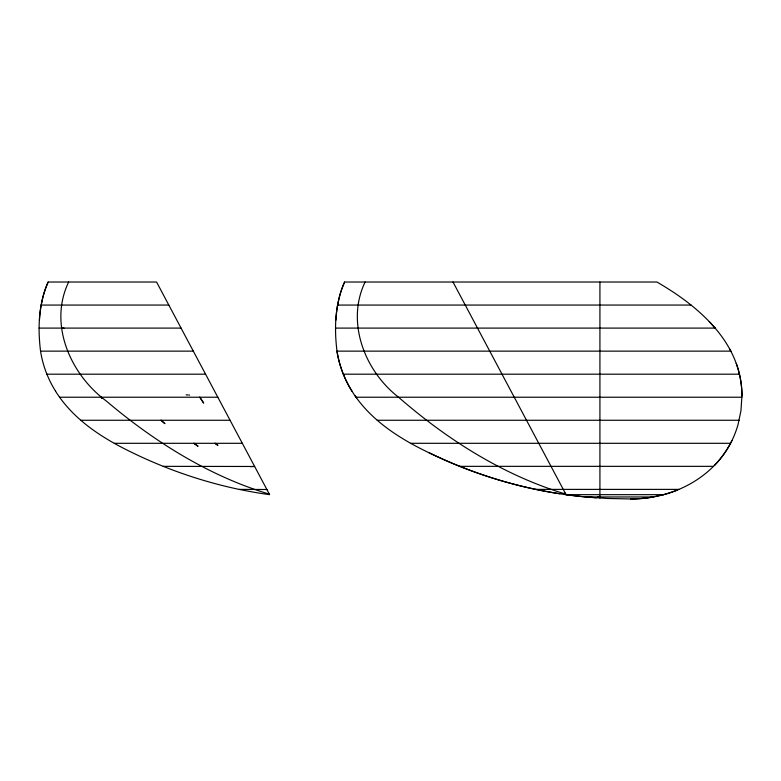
<?xml version="1.0" encoding="UTF-8"?>
<svg xmlns="http://www.w3.org/2000/svg" width="781" height="781" viewBox="0 0 781 781"><rect width="100%" height="100%" fill="white"/><g stroke="black" fill="none" stroke-linecap="round" stroke-linejoin="round"><path stroke-width="1.17" d="M715.045 464.754C704.452 475.844 691.331 484.405 677.127 490.126A119.825 119.825 0 0 1 664.436 494.422L651.198 497.331A127.313 127.313 0 0 1 630.638 498.981L607.423 498.454L585.525 496.921A449.915 449.915 0 0 1 569.847 495.174L559.713 493.748A441.626 441.626 0 0 1 540.12 490.302L535.346 489.326A459.941 459.941 0 0 1 460.487 466.618L456.377 465.007A451.32 451.32 0 0 1 428.662 452.609C399.032 438.366 369.774 419.7 352.016 391.232A108.383 108.383 0 0 1 343.484 374.558L342.517 372.088A107.866 107.866 0 0 1 337.031 351.44C334.112 328.303 334.893 303.565 344.704 282.019L656.919 282.019C675.877 293.012 694.026 305.761 709.265 321.616A155.585 155.585 0 0 1 715.123 328.098C724.046 338.563 731.494 350.386 736.2 363.341A96.024 96.024 0 0 1 739.197 373.172L739.773 375.661A95.428 95.428 0 0 1 741.94 396.026L740.925 410.874L738.006 424.737A96.17 96.17 0 0 1 714.966 464.9M55.578 391.232C73.336 419.7 102.594 438.375 132.233 452.609A451.32 451.32 0 0 0 159.939 465.007L164.03 466.657A459.941 459.941 0 0 0 238.908 489.355L243.682 490.302A441.626 441.626 0 0 0 263.275 493.748L269.63 494.666L156.561 282.019L48.285 282.019C38.435 303.555 37.693 328.303 40.583 351.44A107.866 107.866 0 0 0 46.069 372.088L47.055 374.558A108.383 108.383 0 0 0 55.588 391.232M68.66 282.019C48.188 324.398 70.573 374.734 106.372 401.063C154.082 441.558 209.63 476.342 269.24 494.1M365.098 282.019C345.719 322.25 364.795 371.102 398.554 397.226C447.288 439.703 503.638 475.414 565.786 494.129M730.411 443.559L731.924 440.591M266.614 489.511L239.24 489.384M565.307 493.231L563.54 493.553L565.59 493.758M250.545 466.638L254.196 466.501M41.188 305.068L168.813 305.059M337.626 305.068L691.048 305.059M62.802 328.098L64.071 328.098M39.109 328.098L181.065 328.098M335.547 328.098L715.123 328.098M40.553 351.138L193.317 351.138M336.992 351.138L730.831 351.138M46.909 374.187L205.569 374.187M343.347 374.187L739.431 374.187M59.581 397.226L217.821 397.226M356.019 397.226L741.93 397.226M80.794 420.266L230.073 420.266M377.233 420.266L739.158 420.266M114.329 443.305L242.325 443.305M410.767 443.305L730.538 443.305M163.258 466.345L254.645 466.482M459.697 466.345L713.473 466.345M535.678 489.384L678.894 489.384M663.528 494.666L566.069 494.666L453 282.019M586.053 496.97L653.248 496.97M599.086 496.97L599.925 496.97L597.719 496.97M598.861 496.97L599.925 496.98L598.412 496.97M598.637 496.97L599.925 496.989M186.122 394.844L187.87 394.961M188.797 395.02L189.627 395.069M266.262 489.384L266.956 489.638M214.941 443.305L217.948 445.375L214.97 443.305M709.265 321.616L715.279 328.293M355.023 395.791L356.614 398.037M199.799 397.226L203.685 403.113L199.829 397.226M729.669 348.98L730.928 351.343M599.925 282.019L599.925 498.034M736.219 363.341A95.419 95.419 0 0 1 741.96 396.026M677.147 490.175A124.247 124.247 0 0 1 630.638 498.913M559.713 493.738A455.577 455.577 0 0 1 428.72 452.492M596.323 497.8A452.248 452.248 0 0 1 564.751 494.49M351.997 391.252A107.827 107.827 0 0 1 336.992 351.44M730.42 443.559A96.512 96.512 0 0 1 715.045 464.744M335.879 320.19A140.619 140.619 0 0 1 337.597 305.068M337.763 305.088A88.565 88.565 0 0 1 344.558 281.951M41.325 305.088A88.565 88.565 0 0 1 48.119 281.951M39.441 320.19A140.619 140.619 0 0 1 41.159 305.068M197.896 446.107L193.854 443.305L197.896 446.107M102.379 398.495L100.876 397.226L102.379 398.495M164.801 423.585L161.062 420.266L164.801 423.585"/></g></svg>
